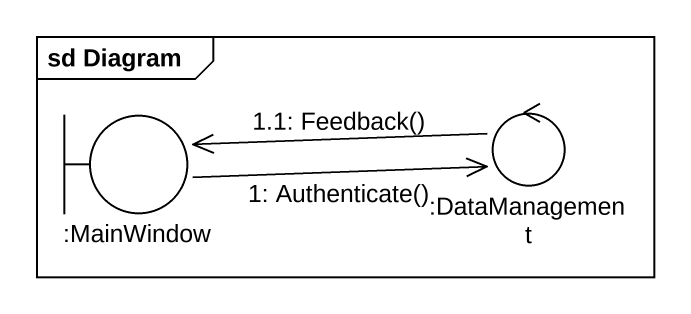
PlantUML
@startuml
mainframe sd Diagram
boundary ":MainWindow" as MainWindow
control ":DataManagement" as DataManagement
MainWindow -right-> DataManagement : 1: Authenticate()
DataManagement -left-> MainWindow : 1.1: Feedback()
@enduml
